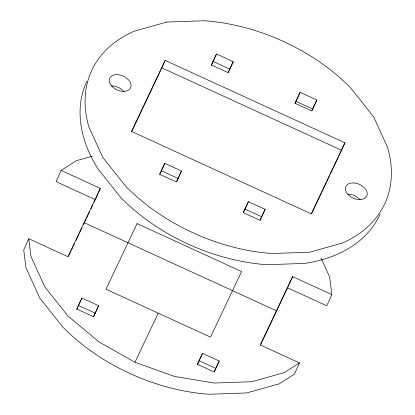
<?xml version="1.0" encoding="UTF-8"?>
<svg xmlns="http://www.w3.org/2000/svg" width="415" height="415" viewBox="0 0 415 415"><rect width="100%" height="100%" fill="white"/><g stroke="black" fill="none" stroke-linecap="round" stroke-linejoin="round"><path stroke-width="0.62" d="M100.311 188.389L95.3 199.599L56.098 181.63L61.114 170.425L100.311 188.389L67.987 256.719L28.749 238.734L23.733 249.944L25.912 267.556L39.767 298.027L62.857 327.124A160.963 105.815 24.1 0 0 209.144 394.25L246.65 392.953L279.29 383.818L294.437 374.117L299.454 362.912L260.252 344.943L292.575 276.613L331.818 294.598L326.802 305.808L287.564 287.823L260.485 345.057M161.814 67.873L165.154 60.398L344.912 142.796L341.571 150.272L161.814 67.873L131.503 131.944M76.666 309.574L81.911 298.069L98.635 305.736L93.66 316.661M159.811 174.259L164.786 163.334L181.511 171.001L176.806 181.35M211.256 65.508L216.506 54.007L233.23 61.669L228.25 72.594M243.418 212.584L248.398 201.659L265.118 209.321L260.143 220.251M294.982 103.677L300.112 92.327L316.837 99.994L311.976 110.764M199.143 360.811L202.489 353.341L219.208 361.003L215.867 368.479L199.143 360.811L197.239 364.842M287.564 287.823L292.575 276.613M68.501 256.252L71.261 250.411M71.816 249.244L74.576 243.403M75.961 240.482L78.72 234.641M79.275 233.474L82.035 227.633M83.42 224.712L86.18 218.871M86.735 217.704L89.495 211.863M90.88 208.942L92.81 204.854M94.195 201.934L95.3 199.599M165.154 60.398L131.539 131.462L311.297 213.86L344.912 142.796M81.911 298.069L76.739 309.004L93.463 316.671L98.635 305.736M164.786 163.334L159.614 174.264L176.339 181.931L181.511 171.001M216.506 54.007L211.334 64.937L228.058 72.604L233.23 61.669M28.749 238.734L30.923 256.346L44.779 286.817L67.873 315.914L98.625 341.659L134.942 362.29L158.245 313.149M248.398 201.659L243.226 212.589L259.946 220.256L265.118 209.321M300.112 92.327L294.94 103.262L311.665 110.93L316.837 99.994M202.489 353.341L197.317 364.271L214.036 371.939L219.208 361.003M214.503 371.358L215.593 369.054M311.535 213.761L326.413 182.31M326.968 181.142L329.723 175.317M330.273 174.155L341.296 150.853M61.114 170.425L76.261 160.724L92.275 156.242M299.454 362.912L284.301 372.608L251.661 381.748L214.161 383.04L174.347 376.405L134.942 362.29M213.165 61.477L229.884 69.144M296.066 101.374L312.791 109.041M161.445 170.804L178.165 178.471M245.052 209.129L261.777 216.796M84.115 222.632L276.416 310.778M78.57 305.544L95.294 313.211M321.111 258.234L329.64 276.987L331.818 294.598M380.062 214.249A160.963 105.815 24.1 0 1 304.672 263.406L267.177 264.718A160.963 105.815 24.1 0 1 120.864 197.654L97.753 168.557A160.963 105.815 24.1 0 1 86.896 81.273M111.588 85.864A11.496 7.558 24.1 0 1 123.872 91.492M347.78 194.132A11.496 7.558 24.1 0 1 360.064 199.76M137.059 223.618L105.986 289.198L210.54 337.12L241.572 271.524L137.059 223.618M166.763 22.062L134.138 31.218A160.963 105.815 24.1 0 0 88.888 126.881L102.764 157.347L125.88 186.444A160.963 105.815 24.1 0 0 272.193 253.513L309.689 252.201L342.313 243.045A160.963 105.815 24.1 0 0 387.563 147.382L373.687 116.911L350.576 87.819A160.963 105.815 24.1 0 0 204.258 20.75L166.763 22.062M112.102 86.517A11.496 7.558 24.1 0 0 130.58 87.788A11.496 7.558 24.1 0 0 117.704 74.684A11.496 7.558 24.1 0 0 112.102 86.517M348.299 194.785A11.496 7.558 24.1 0 0 366.772 196.056A11.496 7.558 24.1 0 0 353.896 182.953A11.496 7.558 24.1 0 0 348.299 194.785"/></g></svg>
